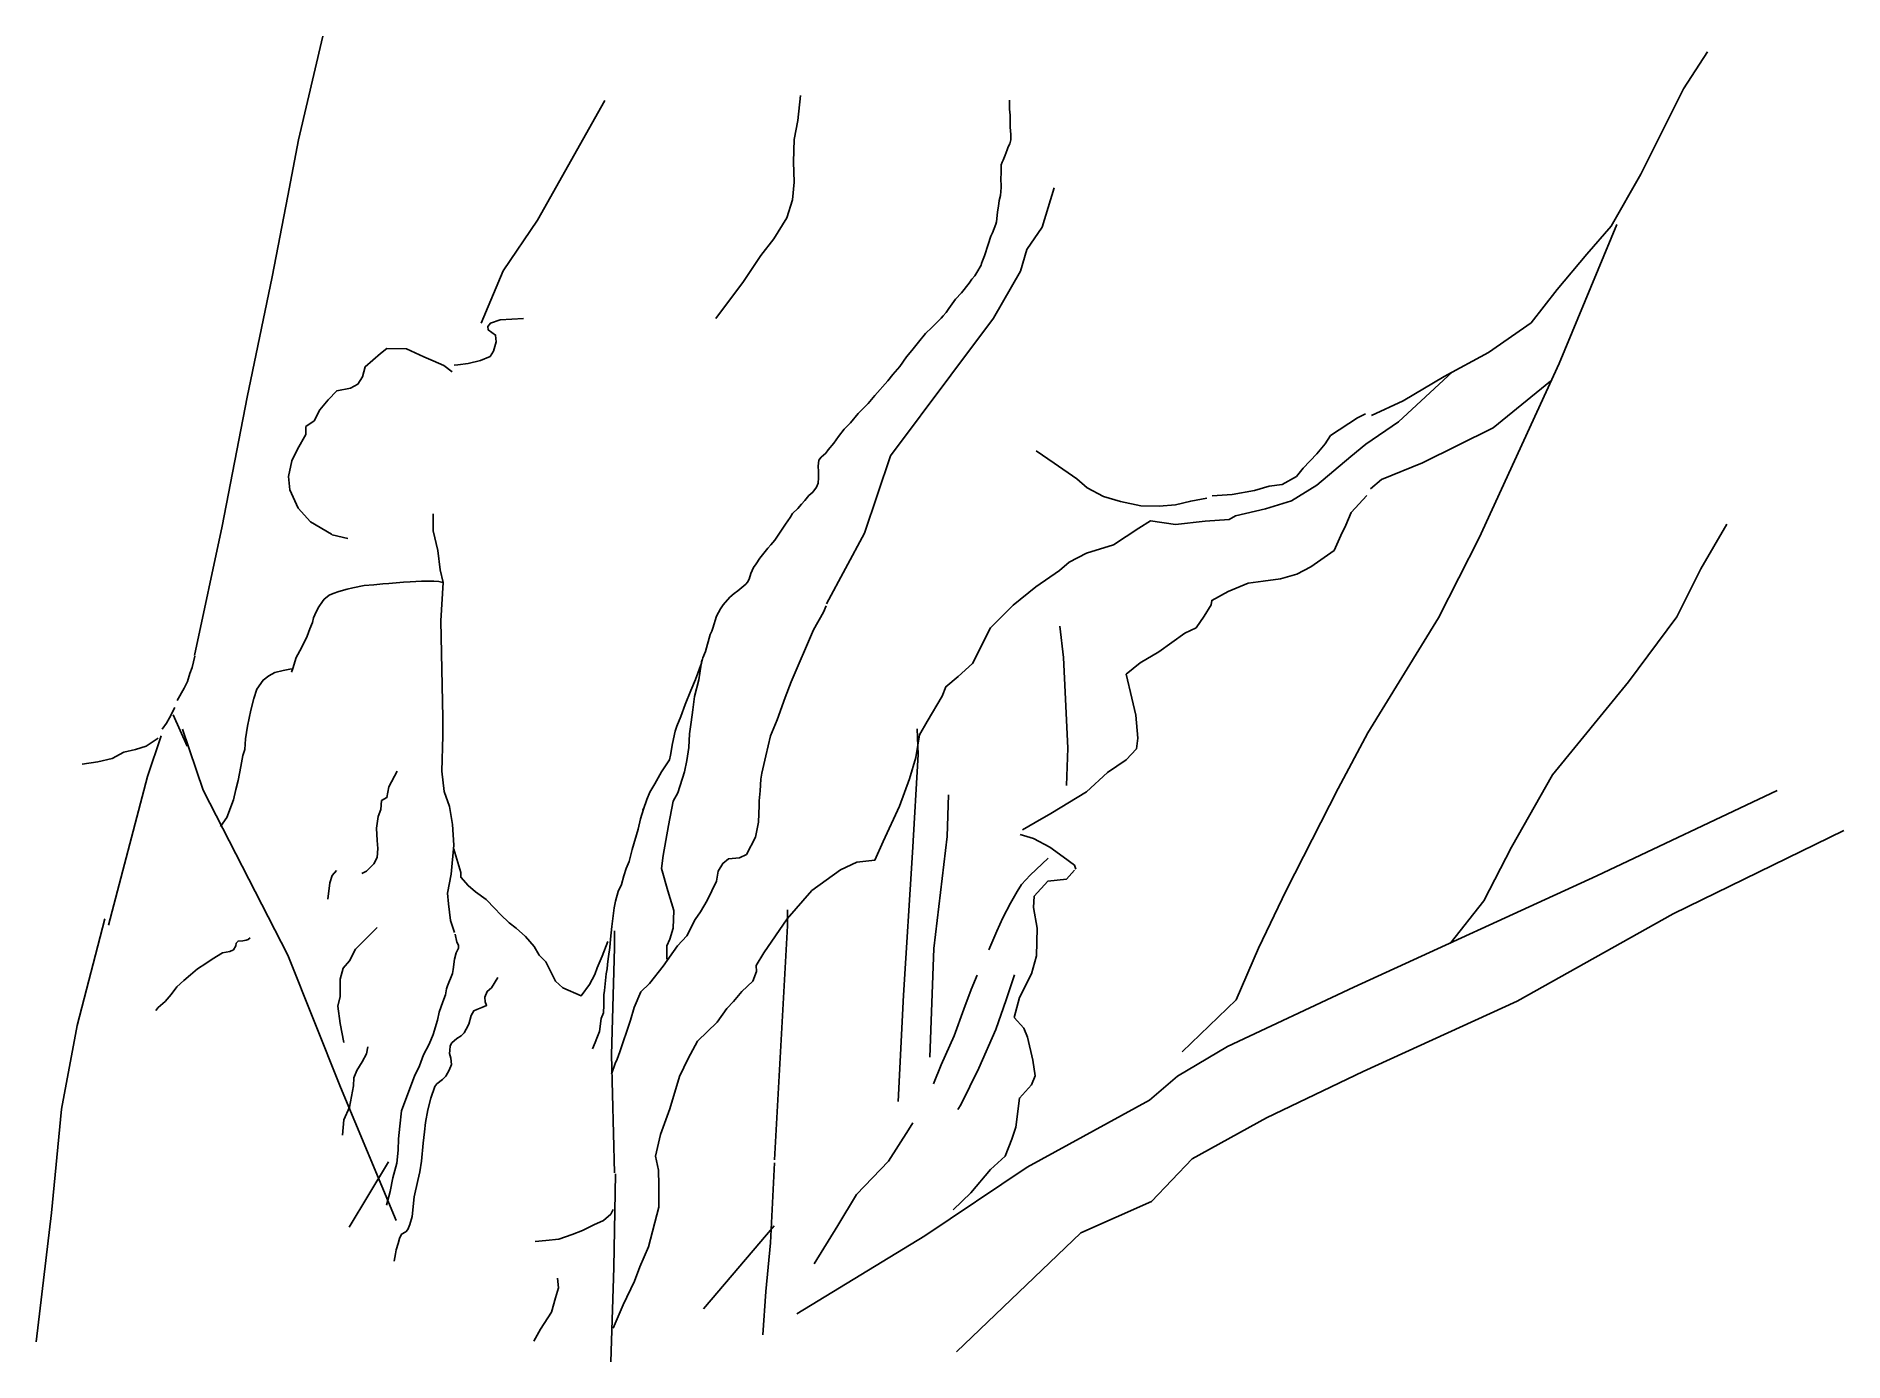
# Model space of a CAD drawing. Header units: inches. Extents: x 224396 to 276662, y 1137542 to 1175894.
import ezdxf

# ---------------------------------------------------------------- set-up
doc = ezdxf.new("R2010")
doc.units = ezdxf.units.IN
doc.header["$MEASUREMENT"] = 0

msp = doc.modelspace()

# ---------------------------------------------------------------- linework, layer by layer
for points in [[(228977.2718, 1157979.0167), (229769.3429, 1161720.4552), (230494.0042, 1165445.037), (231218.6655, 1168933.6669), (231673.6794, 1171276.2801), (231977.0275, 1172894.1908), (232684.8343, 1175894.0802)], [(263009.5534, 1164918.9641), (263921.9808, 1165348.3867), (265102.761, 1166046.1947), (266390.8855, 1166744.0026), (267625.3379, 1167602.8478), (268376.7487, 1168569.0412), (269235.4957, 1169588.9136), (269933.2343, 1170394.0797), (270791.9812, 1171897.0538), (271167.6866, 1172648.5408), (272026.4336, 1174366.2212), (272724.1722, 1175439.7826)], [(240837.0883, 1174030.1296), (238889.4199, 1170572.3534), (237895.7626, 1169101.8127), (237259.7772, 1167591.5201)], [(252541.3881, 1174037.968), (252541.3881, 1173890.498), (252541.3881, 1173785.1594), (252554.029, 1173603.9863), (252554.029, 1173507.086), (252558.2426, 1173376.4726), (252562.4562, 1173271.1341), (252566.6699, 1173148.9489), (252575.0971, 1173060.4769), (252579.3025, 1173001.4889), (252575.0971, 1172896.1504), (252549.8153, 1172782.3935), (252503.4737, 1172689.7024), (252469.7647, 1172605.4296), (252414.9958, 1172449.5413), (252356.0133, 1172310.4996), (252322.3043, 1172247.3025), (252297.0225, 1172171.4579), (252292.8089, 1172032.4162), (252292.8089, 1171897.5936), (252288.6035, 1171804.9025), (252288.6035, 1171703.7831), (252292.8089, 1171615.3011), (252297.0225, 1171514.1817), (252280.1762, 1171286.658), (252242.2536, 1171139.198), (252225.3991, 1171050.716), (252212.7665, 1170920.1026), (252191.6983, 1170814.7641), (252170.6302, 1170608.3161), (252166.4166, 1170524.0532), (252141.1431, 1170452.4278), (252044.2379, 1170208.0475), (252002.1016, 1170102.719), (251922.0592, 1169870.9862), (251816.7268, 1169533.9148), (251757.7443, 1169394.8731), (251732.4625, 1169314.8294), (251719.8216, 1169268.4788), (251597.643, 1169057.8117), (251534.4468, 1168960.9014), (251450.1825, 1168859.782), (251370.1319, 1168746.0251), (251146.8344, 1168467.9417), (250974.1005, 1168282.5595), (250788.7174, 1168017.1235), (250708.6667, 1167899.1475), (250620.1971, 1167806.4564), (250561.2063, 1167739.0401), (250514.8647, 1167684.2713), (250295.7808, 1167465.1759), (250114.6196, 1167288.2119), (249903.963, 1167043.8416), (249710.1527, 1166803.6805), (249562.6923, 1166618.2982), (249368.8902, 1166340.2148), (249162.4472, 1166108.482), (249019.2004, 1165923.0997), (248644.2289, 1165497.5464), (248450.4268, 1165265.8135), (248163.9332, 1164975.1027), (247940.6358, 1164709.6567), (247759.4663, 1164524.2745), (247595.1596, 1164313.6073), (247460.3318, 1164119.7968), (247300.2388, 1163921.7671), (247224.4017, 1163824.8568), (247093.7958, 1163711.1), (247026.3778, 1163622.618), (247009.5315, 1163458.3014), (247017.9588, 1163298.194), (247017.9588, 1163117.0209), (247005.3179, 1162961.1326), (246958.968, 1162843.1566), (246853.6438, 1162704.115), (246739.8842, 1162602.9955), (246617.7055, 1162463.9538), (246520.8003, 1162350.197), (246419.6898, 1162232.221), (246263.8021, 1162084.761), (246200.6059, 1161970.9942), (246061.5728, 1161777.1836), (245930.9668, 1161570.7356), (245754.011, 1161313.718), (245636.046, 1161174.6763), (245547.5681, 1161081.9851), (245438.0303, 1160934.5151), (245315.8433, 1160795.4834), (245210.5192, 1160631.1569), (245134.6821, 1160517.4), (245063.0587, 1160344.6552), (245008.2816, 1160188.7569), (244961.94, 1160100.275), (244919.8119, 1160041.297), (244688.0872, 1159843.2673), (244578.5412, 1159767.4227), (244456.3625, 1159662.0941), (244262.5604, 1159442.9987), (244178.2961, 1159329.2419), (244064.5447, 1159118.5748), (243963.4259, 1158768.866), (243929.7169, 1158676.1748), (243887.5889, 1158583.4837), (243744.3421, 1158094.7332), (243672.7187, 1157913.5601), (243634.8043, 1157757.6718), (243462.0621, 1157279.4591), (243323.0289, 1156963.4534), (243158.714, 1156563.1949), (243036.5353, 1156213.4861), (242922.7756, 1155931.1936), (242872.2204, 1155783.7236), (242792.1697, 1155434.0248), (242733.1872, 1155096.9534), (242703.6918, 1154962.1308), (242480.4026, 1154608.2128), (242282.3786, 1154262.7132), (242143.3455, 1154026.7712), (242050.6539, 1153807.6758), (241953.757, 1153529.5924), (241869.4927, 1153255.7281), (241802.0829, 1152948.1607), (241629.3407, 1152366.7191), (241540.8711, 1152021.2294), (241452.3932, 1151814.7714), (241389.197, 1151599.8952), (241321.7872, 1151355.5249), (241220.6685, 1151153.2861), (241144.8314, 1150870.9835), (241106.917, 1150672.9639), (241043.7126, 1150133.6536), (241005.7982, 1149771.3074), (240980.5165, 1149531.1463), (240942.6021, 1149269.9194), (240917.3203, 1149042.4058)], [(244047.7149, 1167721.1737), (244843.5544, 1168795.625), (245353.5104, 1169552.591), (245720.0381, 1170030.6836), (246102.5134, 1170636.2604), (246261.8726, 1171162.1533), (246309.682, 1171672.1095), (246293.751, 1172261.7495), (246309.682, 1172899.1998), (246421.2318, 1173456.9662), (246492.6655, 1174173.9903)], [(247246.2697, 1159475.1722), (248348.5659, 1161515.5569), (249093.5532, 1163753.0914), (250843.61, 1166086.5065), (252071.1606, 1167732.7614), (252855.7609, 1169092.8245), (253036.6005, 1169726.1256), (253482.5853, 1170370.5845), (253827.7151, 1171504.8836)], [(257535.0219, 1146507.5317), (259091.5075, 1148010.5058), (259735.5739, 1149513.4799), (260540.6487, 1151177.4912), (262043.462, 1154129.7602), (262902.209, 1155740.0925), (264941.7444, 1159068.105), (266122.5245, 1161376.2352), (268430.4209, 1166421.9382), (270094.2509, 1170447.7588)], [(238482.0422, 1167720.6838), (237816.2562, 1167690.8699), (237528.0804, 1167591.5101), (237458.535, 1167492.1504), (237468.463, 1167392.7906), (237677.1488, 1167243.7409), (237697.0213, 1167054.9593), (237617.5149, 1166776.746), (237518.1524, 1166627.7063), (237239.9047, 1166508.4706), (236882.1835, 1166419.0488), (236584.0632, 1166389.2349), (236484.6843, 1166379.2969)], [(236425.0668, 1166180.5773), (236186.5805, 1166369.3689), (235878.5323, 1166498.5326), (235600.2845, 1166617.7683), (235103.4311, 1166846.3018), (234537.0159, 1166856.2398), (234348.2108, 1166717.1281), (233910.9831, 1166329.617), (233831.4849, 1166041.4756), (233692.3693, 1165822.8801), (233483.6835, 1165713.5824), (233086.2008, 1165634.0886), (232837.7782, 1165375.7511), (232599.2837, 1165087.5998), (232430.3511, 1164769.6445), (232191.8648, 1164600.7289), (232191.8648, 1164372.2054), (231953.3702, 1163944.9524), (231784.4458, 1163607.1211), (231695.0114, 1163150.0542), (231734.7564, 1162772.481), (231973.2509, 1162235.9302), (232330.9804, 1161838.4911), (232937.1489, 1161490.7219), (232957.0214, 1161470.846), (233404.1935, 1161361.5482)], [(241081.0498, 1138518.1479), (241370.4872, 1139193.5805), (241698.5234, 1139878.661), (241852.8938, 1140293.5666), (242103.7407, 1140872.5087), (242402.8257, 1142020.745), (242402.8257, 1142657.5854), (242393.178, 1143091.787), (242306.3493, 1143497.0445), (242451.0639, 1144114.5888), (242721.206, 1144857.5576), (243001.004, 1145793.5171), (243251.8508, 1146314.561), (243521.9929, 1146816.3089), (244081.5806, 1147366.3069), (244361.3704, 1147761.9164), (244554.3314, 1147964.5451), (244795.5306, 1148254.0162), (245113.9109, 1148553.1353), (245220.0431, 1148832.9584), (245210.3955, 1149006.643), (245432.2994, 1149373.3084), (246107.6588, 1150357.5081), (246821.6087, 1151177.6711), (247651.3386, 1151775.9094), (248124.0893, 1151997.8442), (248645.0782, 1152055.7324), (248886.2774, 1152596.0824), (249359.0364, 1153618.8742), (249648.4738, 1154410.0932), (249831.7872, 1155027.6375), (249937.9112, 1155683.7639), (250159.8151, 1156069.7254), (250593.9753, 1156803.0561), (250700.1076, 1157073.2311), (251057.0784, 1157372.3502), (251471.9433, 1157748.6636), (251992.9323, 1158781.1035), (252648.9964, 1159427.5919), (253295.4128, 1159958.2839), (253980.4199, 1160431.0876), (254260.2178, 1160672.3185), (254761.9115, 1160932.8355), (255543.4032, 1161174.0664), (256276.6484, 1161656.5182), (256614.3239, 1161868.795), (257337.9298, 1161762.6566), (258196.6025, 1161859.1469), (258891.2572, 1161907.3871), (259074.5705, 1162013.5255), (259942.8909, 1162216.1543), (260695.4314, 1162447.7371), (261428.6766, 1162901.2348), (262403.1293, 1163731.0559), (262837.2895, 1164088.0732), (263782.791, 1164734.5517), (265345.766, 1166181.9071)], [(268182.188, 1165908.2927), (266518.358, 1164566.3559), (264478.8227, 1163546.4835), (263298.0425, 1163063.3818), (262976.0093, 1162794.9965)], [(258400.3078, 1162598.2065), (258971.9675, 1162630.8699), (259625.2857, 1162745.2066), (260049.9467, 1162875.88), (260425.6109, 1162924.88), (260833.9369, 1163153.5535), (261029.9323, 1163398.5636), (261421.9315, 1163806.9105), (261666.9238, 1164100.9106), (261818.0042, 1164336.7326), (262601.9943, 1164851.2479), (262830.6598, 1164965.5846)], [(253314.0732, 1163895.4425), (253828.0202, 1163543.0042), (254488.8091, 1163087.7669), (254782.5014, 1162823.4407), (255252.3991, 1162573.7915), (255751.6602, 1162426.9414), (256339.0364, 1162309.4653), (256867.6693, 1162294.7783), (257337.5669, 1162338.8393), (257778.0929, 1162441.6284), (258247.9906, 1162529.7404)], [(262869.7039, 1162609.5142), (262417.0647, 1162113.7451), (262266.1823, 1161747.3097), (262115.3081, 1161445.5411), (261921.3163, 1161014.4389), (261253.1391, 1160540.2254), (260843.6092, 1160324.6693), (260369.4155, 1160195.3456), (259873.6753, 1160130.6788), (259442.5908, 1160066.0119), (258860.6239, 1159828.9102), (258386.4383, 1159570.2428), (258364.8837, 1159440.9192), (258170.892, 1159117.585), (257933.7992, 1158772.7052), (257610.4879, 1158621.8159), (256856.0921, 1158082.9456), (256317.2344, 1157759.6114), (255907.7046, 1157436.2872), (256080.1416, 1156746.5276), (256187.9066, 1156250.7585), (256252.5705, 1155582.5545), (256209.4612, 1155280.7759), (255907.7046, 1154957.4518), (255368.8469, 1154591.0163), (254765.3335, 1154030.5804), (253730.7357, 1153405.4877), (253278.0966, 1153146.8203), (252911.676, 1152931.2742)], [(236495.2472, 1149963.3683), (236380.498, 1150307.6182), (236316.7577, 1150792.1196), (236291.2533, 1151098.1173), (236393.2544, 1151646.3757), (236469.7511, 1152487.8844), (236431.4986, 1153087.1325), (236342.2538, 1153609.8861), (236189.2604, 1154043.3878), (236125.5118, 1154629.8984), (236151.0079, 1155649.9008), (236151.0079, 1156172.6544), (236100.0156, 1158977.6735), (236163.756, 1160086.9277), (236074.5112, 1160456.6824), (236010.7626, 1161017.6882), (235870.5173, 1161578.694), (235870.5173, 1162075.9428)], [(265283.9057, 1149643.9733), (266249.997, 1150878.562), (267055.08, 1152435.2152), (268235.8602, 1154528.639), (270436.4039, 1157212.5227), (271831.8729, 1159091.2403), (272529.6115, 1160486.8563), (273281.0223, 1161775.124)], [(236156.0462, 1160092.4365), (236038.0646, 1160117.7214), (235890.5959, 1160130.3588), (235692.5637, 1160130.3588), (235540.8814, 1160126.1497), (235208.0214, 1160105.074), (235014.2029, 1160096.6457), (234597.0786, 1160062.9426), (234415.9009, 1160050.2951), (234158.8779, 1160020.8011), (233876.5814, 1159999.7354), (233556.3623, 1159936.5283), (233392.0391, 1159894.3969), (233147.6571, 1159826.9806), (232979.1202, 1159767.9926), (232869.5742, 1159717.4229), (232810.5834, 1159675.2915), (232726.3192, 1159607.8752), (232671.542, 1159536.2398), (232570.4232, 1159388.7598), (232490.3643, 1159241.2898), (232418.7327, 1159068.525), (232385.0319, 1158933.6924), (232313.4003, 1158748.3001), (232229.136, 1158533.4039), (232064.8045, 1158196.3125), (231917.3359, 1157914), (231816.2171, 1157597.9843), (231774.0808, 1157496.8549)], [(241032.8116, 1145861.0633), (241138.9357, 1146169.8305), (241196.8297, 1146295.2649), (241274.0108, 1146507.5417), (241360.8396, 1146768.0687), (241486.2671, 1147134.7341), (241582.7435, 1147424.2051), (241688.8757, 1147790.8605), (241881.8367, 1148244.3682), (242132.6836, 1148485.5991), (242528.2532, 1148987.347), (242943.1099, 1149575.9372), (243213.2602, 1149865.4082), (243454.4594, 1150338.212), (243608.8299, 1150560.1368), (243801.7826, 1150888.2), (244062.2854, 1151447.8461), (244110.5235, 1151737.3172), (244245.5905, 1151959.242), (244409.6086, 1152094.3345), (244727.9971, 1152123.2786), (244930.5975, 1152219.769), (245191.1002, 1152721.5169), (245277.9289, 1153155.7185), (245297.2242, 1153638.1703), (245297.2242, 1153773.2628), (245326.1671, 1154062.7339), (245345.4624, 1154400.4451), (245374.4136, 1154574.1298), (245490.1852, 1155075.8777), (245625.2604, 1155654.8198), (245818.2214, 1156117.9755), (246049.773, 1156764.4639), (246223.4304, 1157217.9616), (246869.8469, 1158723.2153), (247159.2925, 1159234.6112), (247236.4736, 1159417.9438)], [(254183.3666, 1154213.8031), (254226.4759, 1155291.5538), (254161.8202, 1156714.1942), (254097.1563, 1157921.2785), (253989.3831, 1158826.5942)], [(228477.5407, 1156671.3629), (228678.36, 1157026.6806), (228771.0515, 1157219.7813), (228840.564, 1157451.5141), (228910.0764, 1157629.1679), (228987.3153, 1157953.5919)], [(242634.3772, 1149189.9757), (242634.3772, 1149575.9372), (242721.206, 1149768.9179), (242817.6906, 1150087.3331), (242836.9859, 1150598.729), (242663.3201, 1151168.0231), (242480.0068, 1151814.5115), (242528.2532, 1152190.8249), (242682.6154, 1153059.2281), (242817.6906, 1153763.6148), (242952.7658, 1154004.8357), (243145.7185, 1154612.7219), (243213.2602, 1154940.7952), (243271.1461, 1155317.1086), (243290.4413, 1155712.718), (243338.6795, 1156050.4293), (243386.926, 1156407.4466), (243435.1642, 1156793.4081), (243560.5834, 1157275.8599), (243647.4204, 1157854.802)], [(231774.0808, 1157587.4464), (231538.1342, 1157545.315), (231293.7521, 1157486.317), (231125.2153, 1157385.1976), (230956.6785, 1157267.2116), (230779.7144, 1157005.9648), (230687.0147, 1156736.2997), (230602.7504, 1156390.78), (230510.0588, 1155935.7126), (230451.0681, 1155564.9181), (230425.7863, 1155253.1116), (230366.7955, 1155084.5659), (230316.2403, 1154764.3311), (230231.9677, 1154359.8234), (230164.558, 1154098.5766), (230105.5672, 1153803.6266), (229911.7486, 1153289.5713), (229726.3573, 1153028.3244)], [(228037.2786, 1155844.8611), (228168.5854, 1156022.525), (228253.5423, 1156177.0035), (228408.02, 1156470.5338)], [(228765.6752, 1155353.3112), (228361.1836, 1156263.4459)], [(226490.4241, 1150178.9944), (227619.6183, 1154476.8796), (228007.2554, 1155656.6894)], [(234807.6197, 1141635.1335), (233195.3593, 1145486.6195), (231672.6817, 1149308.2516), (229224.4575, 1154085.2993), (228627.3264, 1155846.8307)], [(249316.628, 1145069.5344), (249474.3958, 1148146.1482), (249737.3475, 1152274.5978), (249895.1153, 1155114.5498), (249868.8193, 1155850.8299)], [(225722.9834, 1154836.0465), (226178.6818, 1154895.4844), (226594.7588, 1154994.5542), (226927.8332, 1155180.5963), (227268.2299, 1155255.3511), (227581.4236, 1155354.261), (227927.5841, 1155585.044)], [(234834.8063, 1154632.8078), (234590.5974, 1154179.2502), (234538.2692, 1153865.2541), (234381.2684, 1153778.0318), (234359.186, 1153518.3547), (234288.0326, 1153322.6845), (234234.6737, 1152984.7133), (234252.46, 1152628.9457), (234270.2463, 1152397.6928), (234252.46, 1152130.8671), (234163.5203, 1151952.9833), (233950.0684, 1151739.5268), (233807.7699, 1151668.3712)], [(246391.39, 1138935.283), (250094.7554, 1141189.7441), (253046.7099, 1143175.8199), (256589.0504, 1145108.2165), (257394.1334, 1145806.0245), (258843.2746, 1146664.8697), (262492.9677, 1148382.5501), (269523.9848, 1151603.2045), (274730.1635, 1154072.3819)], [(241941.1409, 1153518.3547), (241941.1409, 1153536.1511)], [(250238.9587, 1146356.9624), (250346.7237, 1149504.0118), (250734.6989, 1152737.2737), (250777.8081, 1153944.358)], [(251007.1745, 1137834.897), (254603.1955, 1141270.2677), (256642.7226, 1142182.782), (257823.511, 1143417.3707), (259970.3826, 1144598.2803), (262761.3205, 1145940.2172), (267216.0884, 1147979.972), (271724.5368, 1150502.8185), (276662.3462, 1152918.3068)], [(252847.2924, 1152794.402), (253233.0248, 1152678.6756), (253708.7523, 1152427.9466), (254094.4846, 1152151.4929), (254415.9241, 1151907.1926), (254460.9299, 1151791.4662)], [(236471.1858, 1152375.1174), (236676.7712, 1151699.6049), (236676.7712, 1151567.4418), (236882.3484, 1151317.8026), (237102.6114, 1151141.5785), (237410.9812, 1150921.3033), (237660.6159, 1150656.9771), (237822.1437, 1150480.763), (238071.7784, 1150245.8008), (238277.3556, 1150084.2637), (238541.6761, 1149849.3115), (238791.3026, 1149555.6113), (238938.1445, 1149305.9621), (239129.0441, 1149115.061), (239275.8861, 1148821.3607), (239408.0422, 1148557.0345), (239628.3135, 1148366.1334), (240156.9463, 1148131.1712), (240391.8951, 1148454.2355), (240553.423, 1148747.9357), (240612.1581, 1148938.8468), (240759.0001, 1149276.5981), (240920.528, 1149702.4614)], [(251939.2271, 1149465.4996), (252170.6467, 1150000.1908), (252346.209, 1150391.2312), (252570.7515, 1150814.825), (252764.5454, 1151150.4967), (252882.0816, 1151354.0752), (253137.0596, 1151624.9901), (253653.7442, 1152117.9097)], [(233078.4827, 1151757.3131), (232953.9704, 1151615.0021), (232882.817, 1151401.5456), (232826.0114, 1150922.4431)], [(254420.4676, 1151767.3011), (254183.3666, 1151508.6338), (253644.5171, 1151443.9669), (253256.5419, 1151012.8647), (253234.9873, 1150689.5405), (253342.7605, 1150086.0033), (253321.2058, 1149288.4557), (253170.3234, 1148771.141), (252825.4574, 1148081.3714), (252674.575, 1147499.3898), (252954.7853, 1147197.6113), (253062.5502, 1146938.9539), (253213.4326, 1146270.7499), (253278.0966, 1145818.0921), (253170.3234, 1145559.4247), (252825.4574, 1145171.4337), (252717.6842, 1144330.7848), (252609.9193, 1143985.905), (252415.9276, 1143490.1359), (251984.8431, 1143102.1449), (251424.439, 1142433.9409), (250907.136, 1141938.1718)], [(245747.7524, 1143384.0675), (246123.8289, 1150153.8095), (246123.8289, 1150616.6953)], [(224395.7735, 1138120.5189), (224836.6294, 1141854.3988), (225128.9363, 1144849.3492), (225579.0769, 1147268.1769), (226379.064, 1150354.5987)], [(234259.1639, 1150105.9793), (233629.8988, 1149480.4066), (233452.0194, 1149142.4254), (233274.1401, 1148928.9688), (233185.2086, 1148608.774), (233185.2086, 1148110.7054), (233121.3446, 1147828.1729), (233187.6329, 1147330.9841), (233287.0695, 1146784.0854)], [(234529.8585, 1142072.6244), (234628.5942, 1142467.574), (234710.8712, 1142862.5236), (234826.0574, 1143290.3866), (234858.9666, 1143668.8795), (234875.4253, 1143998.0125), (234908.3345, 1144360.0488), (234957.7023, 1144804.3684), (235138.7151, 1145298.0579), (235336.1783, 1145804.0849), (235484.282, 1146108.5229), (235591.2388, 1146421.1893), (235755.7929, 1146733.8656), (235879.2084, 1147013.6187), (236002.6322, 1147425.025), (236043.7707, 1147655.4081), (236158.9569, 1147959.8561), (236233.0046, 1148157.3259), (236257.6927, 1148330.1207), (236290.6018, 1148420.6323), (236430.4761, 1148774.4403), (236455.1559, 1148889.6368), (236496.2944, 1149194.0749), (236537.4329, 1149375.088), (236603.2595, 1149506.7412), (236603.2595, 1149597.2528), (236562.121, 1149687.7644), (236512.7531, 1149909.9192)], [(241119.0714, 1143007.974), (241032.2839, 1146421.7792), (241119.0714, 1149517.3391), (241119.0714, 1150009.159)], [(230587.2977, 1149803.8108), (230528.7027, 1149763.529), (230466.4466, 1149745.2127), (230367.5707, 1149723.2372), (230235.7361, 1149712.2594), (230180.8105, 1149657.3206), (230166.1577, 1149573.0877), (230100.2404, 1149459.5608), (229994.0422, 1149415.6198), (229781.6457, 1149375.338), (229481.365, 1149195.8845), (229305.5801, 1149064.0513), (229056.5639, 1148910.2327), (228858.8203, 1148741.7769), (228664.7296, 1148569.652), (228466.9778, 1148390.2085), (228298.5234, 1148170.4732), (228122.7467, 1147965.395), (227924.9949, 1147789.6108), (227851.7553, 1147709.0372)], [(240918.3758, 1149039.5063), (240901.5213, 1148908.373), (240880.9809, 1148767.2218), (240826.7397, 1148286.8995), (240809.8852, 1148158.3957), (240809.8852, 1147861.3562), (240797.2444, 1147638.0516), (240734.0482, 1147471.6255), (240683.4929, 1147094.5322), (240607.6559, 1146907.0404), (240554.9897, 1146776.427), (240477.05, 1146601.5726)], [(234743.7804, 1140451.6844), (234784.9189, 1140665.6208), (234809.5987, 1140780.8074), (234858.9666, 1140970.0589), (234900.1051, 1141109.9404), (234957.7023, 1141233.3553), (235081.1179, 1141307.4102), (235138.7151, 1141373.2368), (235204.5334, 1141513.1183), (235270.36, 1141743.5014), (235327.949, 1142319.4742), (235426.6847, 1142788.4787), (235492.5031, 1143043.5468), (235533.6416, 1143347.9848), (235583.0095, 1143866.3593), (235624.148, 1144195.4823), (235648.836, 1144469.0666), (235722.8837, 1144831.103), (235805.1607, 1145172.5734), (235924.4616, 1145509.9248), (235982.0588, 1145588.0989), (236146.6129, 1145707.4046), (236237.1193, 1145806.1445), (236335.855, 1145983.0485), (236401.6734, 1146143.4958), (236381.1082, 1146328.6281), (236344.0844, 1146464.3905), (236356.4202, 1146546.6738), (236364.6495, 1146682.4361), (236418.1321, 1146768.8285), (236562.121, 1146892.2534), (236681.4219, 1146970.4175), (236767.8136, 1147056.8199), (236825.4026, 1147163.7781), (236903.5732, 1147311.888), (236973.5062, 1147562.8469), (237047.5539, 1147694.5001), (237138.0602, 1147731.5226), (237286.1639, 1147797.3492), (237417.8088, 1147854.9475), (237380.7767, 1147957.7965), (237364.3262, 1148093.5589), (237438.3739, 1148258.1254), (237557.6748, 1148365.0936), (237746.9169, 1148661.3033)], [(250337.7109, 1145581.3602), (250561.5032, 1146133.3879), (250934.4957, 1146968.8878), (251217.9713, 1147744.7199), (251426.855, 1148311.6645), (251605.8888, 1148729.4195)], [(251045.023, 1144843.5404), (251136.2138, 1144972.7341), (251652.9396, 1146036.6276), (252139.263, 1147161.3086), (252443.2213, 1148012.4254), (252686.383, 1148741.9469)], [(233983.093, 1146651.5024), (233949.953, 1146452.6229), (233817.3763, 1146220.6001), (233668.2255, 1145972.0107), (233585.363, 1145756.5646), (233568.7888, 1145524.5418), (233452.7863, 1144911.3466), (233287.0695, 1144546.7508), (233253.9213, 1144099.2819)], [(246891.2531, 1140381.8386), (247577.5712, 1141485.8939), (248114.6725, 1142381.0816), (249039.6996, 1143343.3958), (249621.5594, 1144253.5005), (249746.4097, 1144457.259)], [(233449.3972, 1141441.053), (234580.2488, 1143325.8893)], [(245407.834, 1138326.6569), (245494.6215, 1139577.9022), (245624.7986, 1140988.2651), (245740.5208, 1143295.4755)], [(241016.0066, 1137541.6967), (241102.7941, 1140275.6302), (241146.192, 1142980.6296)], [(238827.2709, 1141020.7385), (239133.1505, 1141048.5529), (239508.5426, 1141090.2644), (239897.8289, 1141229.3061), (240189.806, 1141340.5334), (240523.4823, 1141507.3795), (240801.5487, 1141632.514), (241010.1026, 1141813.2672), (241079.615, 1141952.3089)], [(243693.4487, 1139074.1848), (245737.239, 1141479.5751)], [(238785.5634, 1138142.6244), (238980.2148, 1138490.2236), (239299.9887, 1138976.8646), (239411.2169, 1139393.9797), (239494.6318, 1139685.9602), (239466.8269, 1139964.0436)]]:
    msp.add_lwpolyline(points)

doc.saveas('drawing.dxf')
